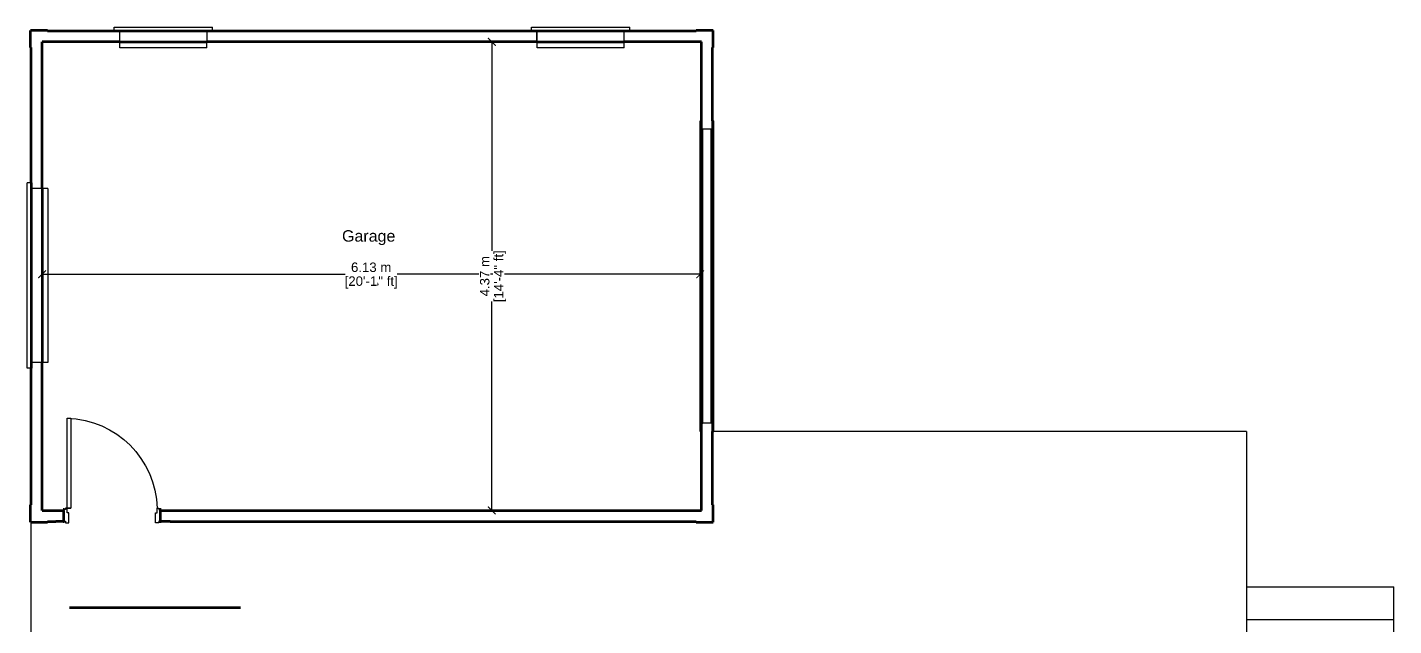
# Model space of a CAD drawing. Header units: metres. Extents: x 12.2 to 77.2, y 18.8 to 35.5.
# Drawn here: x 26.9 to 39.63, y 29.94 to 35.52 of the extents above; entities that cross this region are included whole.
import ezdxf

# ---------------------------------------------------------------- set-up
doc = ezdxf.new("R2010")
doc.units = ezdxf.units.M
doc.layers.get('Defpoints').update_dxf_attribs({"lineweight": 0})
doc.layers.add('0inne_gulv', color=7, linetype='Continuous', lineweight=13)
doc.layers.add('A-WALL', color=250, linetype='Continuous', lineweight=60)
doc.styles.get("Standard").update_dxf_attribs({"font": 'arial.ttf'})
doc.styles.add('TEXTS', font='swissl.ttf')
doc.dimstyles.new('Copy of DIMTEXT', dxfattribs={"dimscale": 0.3, "dimtxt": 0.22, "dimasz": 0.18, "dimexe": 0.05, "dimexo": 0.05, "dimgap": 0.05, "dimtad": 0, "dimzin": 1, "dimdsep": 46, "dimtxsty": 'TEXTS', "dimblk": 'ARCHTICK', "dimcen": 0.1, "dimclrd": 256, "dimclre": 6, "dimclrt": 7, "dimadec": 0, "dimazin": 0, "dimtfac": 0.15, "dimtix": 1, "dimtofl": 0, "dimtmove": 1, "dimatfit": 3, "dimldrblk": 'OPEN', "dimfxl": 1, "dimtolj": 1, "dimtzin": 0, "dimarcsym": 0})

# ---------------------------------------------------------------- blocks, each defined once
blk = doc.blocks.new('*U20')
blk.add_lwpolyline([(34, 1124, -0.396717), (966, 192)], format="xyb")
for points in [[(72, 192), (34, 192), (34, 1124), (72, 1124)], [(34, 192), (17, 192), (17, 192), (17, 192), (17, 192), (17, 177), (0, 177), (0, 191), (0, 41), (0, 56), (17, 56), (17, 41), (34, 41), (34, 41), (50, 41), (50, 144), (34, 144)], [(1000, 177), (1000, 192), (1000, 192), (1000, 41), (1000, 56), (983, 56), (983, 41), (966, 41), (966, 41), (950, 41), (950, 144), (966, 144), (966, 192), (983, 192), (983, 177)]]:
    blk.add_lwpolyline(points, close=True)
blk.add_lwpolyline([(34, 192), (72, 192)])
blk = doc.blocks.new('_ArchTick')
at = {"color": 0, "linetype": 'ByBlock', "const_width": 0.15}
blk.add_lwpolyline([(-0.5, -0.5), (0.5, 0.5)], dxfattribs=at)
blk = doc.blocks.new('*D53')
at = {"layer": '0inne_gulv', "color": 6, "lineweight": -2, "transparency": 16777216}
for p, q in [((27.036, 33.577), (27.036, 33.197)), ((33.17, 33.577), (33.17, 33.197))]:
    blk.add_line(p, q, dxfattribs=at)
at = {"layer": '0inne_gulv', "lineweight": -2, "transparency": 16777216}
for p, q in [((27.036, 33.217), (29.861, 33.217)), ((33.17, 33.217), (30.345, 33.217))]:
    blk.add_line(p, q, dxfattribs=at)
at = {"layer": 'Defpoints', "color": 0, "transparency": 16777216}
for p in [(27.036, 34.455), (33.17, 34.455), (33.17, 33.217)]:
    blk.add_point(p, dxfattribs=at)
at = {"layer": '0inne_gulv', "lineweight": -2, "transparency": 16777216, "xscale": 0.072, "yscale": 0.072, "zscale": 0.072, "rotation": 180}
blk.add_blockref('_ArchTick', (27.036, 33.217), dxfattribs=at)
at = {"layer": '0inne_gulv', "lineweight": -2, "transparency": 16777216, "xscale": 0.072, "yscale": 0.072, "zscale": 0.072}
blk.add_blockref('_ArchTick', (33.17, 33.217), dxfattribs=at)
at = {"layer": '0inne_gulv', "color": 7, "transparency": 16777216, "insert": (30.103, 33.282), "char_height": 0.088, "attachment_point": 5, "style": 'TEXTS', "bg_fill": 3, "box_fill_scale": 1.1, "bg_fill_color": 256, "bg_fill_true_color": 13158600, "bg_fill_transparency": 0}
blk.add_mtext('\\A1;6.13 m', dxfattribs=at)
at = {"layer": '0inne_gulv', "color": 7, "transparency": 16777216, "insert": (30.103, 33.14), "char_height": 0.088, "attachment_point": 5, "style": 'TEXTS', "bg_fill": 3, "box_fill_scale": 1.1, "bg_fill_color": 256, "bg_fill_true_color": 13158600, "bg_fill_transparency": 0}
blk.add_mtext('\\A1;[20\'-1{\\H0.15x;\\S1/2;}" ft]', dxfattribs=at)
blk = doc.blocks.new('_Open')
at = {"color": 0, "linetype": 'ByBlock', "lineweight": -2}
for p, q in [((-1, 0.17), (0, 0)), ((-1, -0.17), (0, 0)), ((0, 0), (-1, 0))]:
    blk.add_line(p, q, dxfattribs=at)
blk = doc.blocks.new('*D54')
at = {"layer": '0inne_gulv', "color": 6, "lineweight": -2, "transparency": 16777216}
for p, q in [((31.469, 35.384), (31.207, 35.384)), ((31.469, 31.015), (31.207, 31.015))]:
    blk.add_line(p, q, dxfattribs=at)
at = {"layer": '0inne_gulv', "lineweight": -2, "transparency": 16777216}
for p, q in [((31.227, 35.384), (31.227, 33.437)), ((31.227, 31.015), (31.227, 32.962))]:
    blk.add_line(p, q, dxfattribs=at)
at = {"layer": 'Defpoints', "color": 0, "transparency": 16777216}
for p in [(31.489, 35.384), (31.227, 31.015), (31.489, 31.015)]:
    blk.add_point(p, dxfattribs=at)
at = {"layer": '0inne_gulv', "lineweight": -2, "transparency": 16777216, "xscale": 0.072, "yscale": 0.072, "zscale": 0.072}
for p, rotation in [((31.227, 35.384), 90), ((31.227, 31.015), 270)]:
    blk.add_blockref('_ArchTick', p, dxfattribs=dict(at, rotation=rotation))
at = {"layer": '0inne_gulv', "color": 7, "transparency": 16777216, "insert": (31.162, 33.199), "char_height": 0.088, "attachment_point": 5, "rotation": 90, "style": 'TEXTS', "bg_fill": 3, "box_fill_scale": 1.1, "bg_fill_color": 256, "bg_fill_true_color": 13158600, "bg_fill_transparency": 0}
blk.add_mtext('\\A1;4.37 m', dxfattribs=at)
at = {"layer": '0inne_gulv', "color": 7, "transparency": 16777216, "insert": (31.304, 33.199), "char_height": 0.088, "attachment_point": 5, "rotation": 90, "style": 'TEXTS', "bg_fill": 3, "box_fill_scale": 1.1, "bg_fill_color": 256, "bg_fill_true_color": 13158600, "bg_fill_transparency": 0}
blk.add_mtext('\\A1;[14\'-4" ft]', dxfattribs=at)

msp = doc.modelspace()

# ---------------------------------------------------------------- linework, layer by layer
for p, q in [((26.928, 35.491), (27.087, 35.491)), ((27.087, 35.491), (27.708, 35.491)), ((27.708, 35.52), (28.623, 35.52)), ((27.708, 35.491), (27.708, 35.52)), ((27.708, 35.485), (27.708, 35.491)), ((27.708, 35.482), (27.708, 35.485)), ((27.759, 35.482), (27.708, 35.482)), ((27.759, 35.482), (27.76, 35.482)), ((27.759, 35.384), (27.759, 35.482)), ((27.76, 35.384), (27.76, 35.482)), ((27.76, 35.482), (28.573, 35.482)), ((28.573, 35.384), (28.573, 35.482)), ((28.573, 35.482), (28.623, 35.482)), ((28.623, 35.49), (28.623, 35.52)), ((28.623, 35.49), (31.599, 35.489)), ((28.623, 35.485), (28.623, 35.49)), ((28.623, 35.482), (28.623, 35.485)), ((31.599, 35.52), (32.513, 35.52)), ((31.599, 35.489), (31.599, 35.52)), ((31.599, 35.485), (31.599, 35.489)), ((31.599, 35.482), (31.599, 35.485)), ((31.646, 35.482), (31.599, 35.482)), ((31.646, 35.384), (31.646, 35.482)), ((31.646, 35.482), (31.649, 35.482)), ((31.649, 35.482), (32.462, 35.482)), ((31.649, 35.384), (31.649, 35.482)), ((32.462, 35.384), (32.462, 35.482)), ((32.462, 35.482), (32.513, 35.482)), ((32.513, 35.489), (32.513, 35.52)), ((32.513, 35.489), (33.132, 35.489)), ((32.513, 35.485), (32.513, 35.489)), ((32.513, 35.482), (32.513, 35.485)), ((33.132, 35.489), (33.291, 35.489)), ((27.759, 35.33), (27.759, 35.384)), ((28.572, 35.33), (27.759, 35.33)), ((28.572, 35.33), (28.572, 35.384)), ((31.649, 35.33), (31.649, 35.384)), ((32.462, 35.33), (31.649, 35.33)), ((32.462, 35.33), (32.462, 35.384)), ((33.17, 31.751), (33.17, 34.647)), ((33.183, 34.647), (33.17, 34.647)), ((33.285, 34.647), (33.297, 34.647)), ((33.297, 31.751), (33.297, 34.647)), ((33.196, 34.571), (33.183, 34.571)), ((33.196, 31.828), (33.196, 34.571)), ((33.272, 34.571), (33.196, 34.571)), ((33.285, 34.571), (33.272, 34.571)), ((33.272, 31.828), (33.272, 34.571)), ((26.898, 32.342), (26.898, 34.069)), ((26.935, 34.069), (26.898, 34.069)), ((26.936, 34.069), (26.935, 34.069)), ((26.936, 34.069), (26.936, 34.018)), ((27.036, 34.018), (26.936, 34.018)), ((26.936, 34.018), (26.936, 32.393)), ((27.089, 34.018), (27.036, 34.018)), ((27.089, 34.018), (27.089, 32.393)), ((27.036, 32.393), (26.936, 32.393)), ((26.936, 32.393), (26.936, 32.342)), ((27.089, 32.393), (27.036, 32.393)), ((26.935, 32.342), (26.898, 32.342)), ((26.936, 32.342), (26.935, 32.342)), ((33.183, 31.751), (33.17, 31.751)), ((33.183, 31.828), (33.196, 31.828)), ((33.272, 31.828), (33.196, 31.828)), ((33.285, 31.828), (33.272, 31.828)), ((33.285, 31.751), (33.297, 31.751)), ((38.262, 31.751), (33.297, 31.751)), ((38.262, 31.751), (38.262, 30.303)), ((26.935, 29.389), (26.935, 30.907)), ((38.262, 30.303), (39.634, 30.303)), ((38.262, 30.303), (38.262, 29.998)), ((39.634, 29.998), (39.634, 30.303)), ((38.262, 29.998), (39.634, 29.998)), ((38.262, 29.998), (38.262, 29.693)), ((39.634, 29.693), (39.634, 29.998))]:
    msp.add_line(p, q)
at = {"layer": 'A-WALL'}
for p, q in [((26.928, 35.333), (26.928, 35.491)), ((27.087, 35.491), (26.928, 35.491)), ((26.928, 35.491), (26.928, 35.491)), ((27.087, 35.485), (27.087, 35.491)), ((27.087, 35.491), (27.087, 35.491)), ((27.708, 35.485), (27.087, 35.485)), ((28.623, 35.485), (27.708, 35.485)), ((31.599, 35.485), (28.623, 35.485)), ((32.513, 35.485), (31.599, 35.485)), ((33.132, 35.485), (32.513, 35.485)), ((33.291, 35.491), (33.132, 35.491)), ((33.132, 35.489), (33.132, 35.491)), ((33.132, 35.485), (33.132, 35.489)), ((33.291, 35.489), (33.291, 35.491)), ((33.291, 35.333), (33.291, 35.489)), ((26.935, 35.333), (26.928, 35.333)), ((26.935, 34.069), (26.935, 35.333)), ((27.759, 35.384), (27.036, 35.384)), ((27.036, 34.018), (27.036, 35.384)), ((27.759, 35.384), (27.76, 35.384)), ((27.76, 35.384), (28.572, 35.384)), ((28.572, 35.384), (28.573, 35.384)), ((31.646, 35.384), (28.573, 35.384)), ((31.646, 35.384), (31.649, 35.384)), ((31.649, 35.384), (32.462, 35.384)), ((33.183, 35.384), (32.462, 35.384)), ((33.183, 34.647), (33.183, 35.384)), ((33.285, 34.647), (33.285, 35.333)), ((33.285, 35.333), (33.291, 35.333)), ((33.183, 34.571), (33.183, 34.647)), ((33.285, 34.647), (33.285, 34.571)), ((33.183, 31.828), (33.183, 34.571)), ((33.285, 34.571), (33.285, 31.828)), ((26.935, 34.069), (26.935, 32.342)), ((27.036, 34.018), (27.036, 32.393)), ((27.036, 31.015), (27.036, 32.393)), ((26.935, 31.066), (26.935, 32.342)), ((33.183, 31.751), (33.183, 31.828)), ((33.183, 31.015), (33.183, 31.751)), ((33.285, 31.828), (33.285, 31.751)), ((33.285, 31.066), (33.285, 31.751)), ((26.928, 30.907), (26.928, 31.066)), ((26.935, 31.066), (26.928, 31.066)), ((27.036, 31.015), (27.163, 31.015)), ((27.163, 31.015), (27.239, 31.015)), ((27.239, 30.913), (27.239, 31.015)), ((28.139, 30.913), (28.139, 31.015)), ((28.139, 31.015), (28.23, 31.015)), ((28.23, 31.015), (33.183, 31.015)), ((33.285, 31.066), (33.291, 31.066)), ((33.291, 30.907), (33.291, 31.066)), ((26.935, 30.907), (26.928, 30.907)), ((26.935, 30.907), (27.087, 30.907)), ((27.087, 30.913), (27.163, 30.913)), ((27.087, 30.913), (27.087, 30.907)), ((27.239, 30.913), (27.163, 30.913)), ((28.23, 30.913), (28.139, 30.913)), ((28.23, 30.913), (33.132, 30.913)), ((33.132, 30.913), (33.132, 30.907)), ((33.132, 30.907), (33.291, 30.907))]:
    msp.add_line(p, q, dxfattribs=at)
at = {"layer": 'A-WALL', "lineweight": 120}
msp.add_line((27.292, 30.11), (28.886, 30.11), dxfattribs=at)

# ---------------------------------------------------------------- block references
at = {"xscale": 0.0009000000000045201, "yscale": 0.0009000000000045201, "zscale": 0.0009000000000045201}
msp.add_blockref('*U20', (27.239, 30.864), dxfattribs=at)

# ---------------------------------------------------------------- texts
at = {"insert": (30.08, 33.628), "char_height": 0.1067, "width": 1.10812, "attachment_point": 2}
msp.add_mtext('Garage', dxfattribs=at)

# ---------------------------------------------------------------- next in the draw order: dimensions: what is measured, and where the dimension line sits
at = {"layer": '0inne_gulv'}
dim = msp.add_linear_dim(base=(33.17, 33.217), p1=(27.036, 34.455), p2=(33.17, 34.455), dimstyle='Copy of DIMTEXT', override={"dimscale": 0.4, "dimpost": ' m\\X', "dimfxl": 0.9, "dimfxlon": 1, "dimtfill": 1}, dxfattribs=at)
dim.commit()
dim.dimension.update_dxf_attribs({"geometry": '*D53', "text_midpoint": (30.103, 33.217)})

# ---------------------------------------------------------------- next in the draw order: dimensions: what is measured, and where the dimension line sits
dim = msp.add_linear_dim(base=(31.227, 31.015), p1=(31.489, 35.384), p2=(31.489, 31.015), angle=90, dimstyle='Copy of DIMTEXT', override={"dimscale": 0.4, "dimpost": ' m\\X', "dimfxl": 0.9, "dimfxlon": 1, "dimtfill": 1}, dxfattribs=at)
dim.commit()
dim.dimension.update_dxf_attribs({"geometry": '*D54', "text_midpoint": (31.227, 33.199)})

doc.saveas('drawing.dxf')
